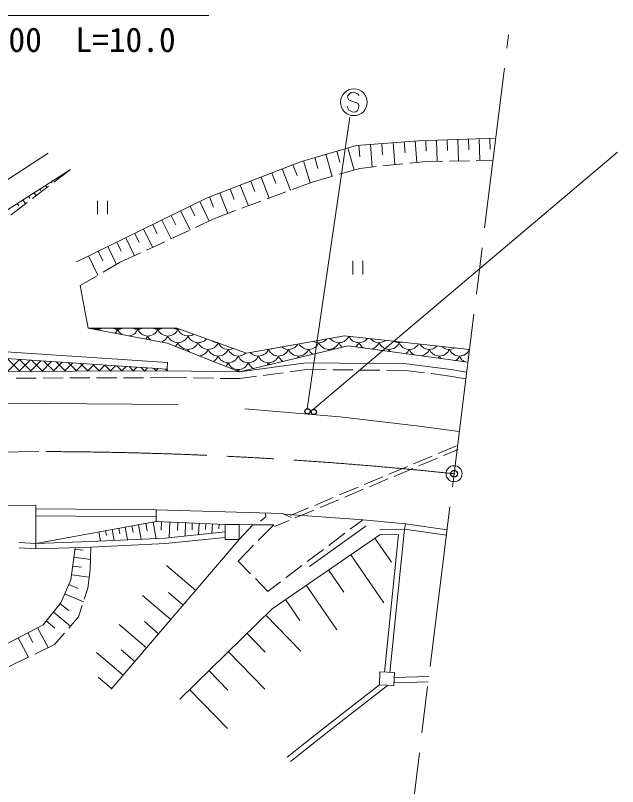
# Model space of a CAD drawing. Units: millimetres at full size, sheet at 1:1000; details may follow other scales. Extents: x 40000 to 680000, y 20000 to 380000.
# Drawn here: x 498570 to 543489, y 256357 to 313917 of the extents above; entities that cross this region are included whole.
import ezdxf
from ezdxf.enums import TextEntityAlignment as Align

# ---------------------------------------------------------------- set-up
doc = ezdxf.new("R2010")
doc.units = ezdxf.units.MM
doc.header["$LTSCALE"] = 1000
doc.header["$PDMODE"] = 32
doc.header["$PDSIZE"] = 500
doc.linetypes.add('CHAIN', pattern=[18.5, 12, -1.5, 3.5, -1.5])
for name, color, linetype, lineweight in [('M-BGD', 7, 'Continuous', 13), ('M-BMK', 2, 'CHAIN', 13), ('M-BMK-SRVR', 3, 'Continuous', 13), ('M-STR-HTXT', 7, 'Continuous', 13), ('M-STR-STRC', 7, 'Continuous', 25)]:
    doc.layers.add(name, color=color, linetype=linetype, lineweight=lineweight)
doc.layers.add('M-OTRS', color=6, linetype='Continuous')
doc.styles.add('ＭＳ ゴシック', font='')
doc.styles.get('ＭＳ ゴシック').set_extended_font_data('MS Gothic')

msp = doc.modelspace()

# ---------------------------------------------------------------- hatches: boundary and pattern name
at = {"layer": 'M-BGD'}
h = msp.add_hatch(dxfattribs=at)
h.set_pattern_fill('USER', color=256, style=0, pattern_type=2)
h.set_pattern_definition([(45, (474690, 287814), (-424.264, 424.264), []), (315, (474690, 287814), (424.264, 424.264), [])])
h.paths.add_polyline_path([(474690, 287814), (488836, 288904), (509882, 287514), (509904, 287380), (488849, 287310), (474704, 287141)])

# ---------------------------------------------------------------- linework, layer by layer
for p, q in [((523487, 308062), (523359, 307923)), ((523619, 308155), (523487, 308062)), ((523785, 308188), (523619, 308155)), ((523900, 308172), (523785, 308188)), ((524045, 308099), (523900, 308172)), ((524155, 308025), (524045, 308099)), ((524189, 307913), (524155, 308025)), ((523359, 307923), (523343, 307810)), ((523343, 307810), (523429, 307627)), ((523429, 307627), (523580, 307554)), ((523580, 307554), (524112, 307365)), ((523345, 307035), (523306, 307145)), ((523429, 306857), (523345, 307035)), ((523533, 306784), (523429, 306857)), ((524091, 306816), (523967, 306720)), ((524162, 306965), (524091, 306816)), ((524112, 307365), (524192, 307193)), ((524192, 307193), (524162, 306965)), ((523679, 306709), (523533, 306784)), ((523799, 306692), (523679, 306709)), ((523967, 306720), (523799, 306692)), ((528393, 304548), (528514, 302951)), ((529193, 304583), (529218, 303783)), ((529993, 304608), (530042, 303037)), ((530779, 304633), (530803, 303847)), ((531564, 304657), (531614, 303061)), ((532362, 304681), (532387, 303884)), ((533160, 304706), (533210, 303086)), ((533970, 304731), (533995, 303921)), ((523362, 304027), (523841, 302379)), ((524193, 304230), (524257, 303374)), ((525048, 304294), (525177, 302596)), ((525897, 304359), (525962, 303510)), ((526747, 304423), (526871, 302776)), ((527570, 304485), (527632, 303662)), ((521719, 303549), (522196, 301906)), ((522540, 303788), (522779, 302967)), ((519267, 302774), (519576, 301978)), ((520068, 303070), (520547, 301418)), ((520893, 303310), (521133, 302484)), ((525983, 302682), (527474, 302841)), ((527972, 302893), (529200, 303024)), ((529200, 303024), (530448, 303043)), ((530948, 303051), (532448, 303074)), ((532948, 303082), (534196, 303101)), ((502684, 302420), (489013, 293681)), ((502684, 302420), (501428, 301464)), ((518471, 302465), (519089, 300873)), ((522728, 302059), (524257, 302498)), ((524257, 302498), (525486, 302629)), ((501651, 301760), (501706, 301676)), ((502073, 302030), (502100, 301987)), ((516898, 301855), (517509, 300282)), ((517685, 302160), (517990, 301374)), ((520717, 301482), (522247, 301921)), ((501030, 301162), (499837, 300253)), ((500809, 301222), (500907, 301068)), ((501230, 301491), (501279, 301414)), ((515345, 301252), (515948, 299699)), ((516122, 301554), (516423, 300777)), ((519214, 300920), (520717, 301482)), ((499966, 300683), (500109, 300460)), ((500388, 300953), (500459, 300841)), ((513811, 300657), (514406, 299123)), ((514578, 300955), (514876, 300188)), ((517341, 300220), (518746, 300745)), ((499439, 299950), (498245, 299041)), ((499124, 300145), (499311, 299852)), ((499545, 300414), (499638, 300268)), ((504699, 300082), (504699, 299082)), ((505449, 299082), (505449, 300082)), ((512321, 300024), (513033, 298568)), ((513056, 300364), (513349, 299609)), ((515468, 299520), (516873, 300045)), ((498703, 299875), (498818, 299695)), ((510896, 299327), (511593, 297902)), ((511609, 299675), (511957, 298963)), ((513496, 298783), (514999, 299345)), ((510198, 298985), (510540, 298288)), ((511980, 298081), (513496, 298783)), ((508818, 298310), (509152, 297627)), ((509501, 298644), (510183, 297249)), ((507466, 297648), (507793, 296980)), ((508135, 297976), (508803, 296609)), ((510166, 297240), (511527, 297871)), ((506797, 297321), (507451, 295984)), ((508351, 296400), (509712, 297030)), ((505462, 296668), (506115, 295332)), ((506129, 296995), (506456, 296327)), ((504019, 295962), (504725, 294520)), ((504740, 296315), (505093, 295594)), ((506381, 295488), (507897, 296190)), ((505107, 294744), (506381, 295488)), ((523745, 295587), (523745, 294587)), ((524495, 294587), (524495, 295587)), ((503402, 293747), (504675, 294491)), ((503988, 290572), (503402, 293747)), ((509915, 288013), (509882, 287514)), ((509882, 287514), (509904, 287380)), ((517055, 287047), (518541, 287250)), ((519037, 287317), (520287, 287487)), ((520287, 287487), (521743, 287474)), ((522243, 287469), (523743, 287455)), ((524243, 287450), (525743, 287436)), ((526243, 287432), (527699, 287418)), ((527699, 287418), (529089, 287242)), ((498627, 286843), (500127, 286848)), ((500627, 286849), (502127, 286854)), ((502627, 286856), (504127, 286861)), ((504627, 286863), (506127, 286868)), ((506627, 286869), (508127, 286874)), ((508627, 286876), (509901, 286880)), ((509901, 286880), (511355, 286861)), ((511855, 286855), (513355, 286835)), ((513855, 286829), (515309, 286810)), ((515309, 286810), (516559, 286980)), ((529585, 287179), (530975, 287003)), ((530975, 287003), (532140, 286788)), ((531474, 281797), (530118, 281226)), ((530508, 281065), (531591, 281520)), ((529658, 281032), (528275, 280451)), ((528665, 280289), (530047, 280871)), ((527814, 280257), (526431, 279675)), ((526821, 279513), (528204, 280095)), ((525971, 279481), (524588, 278899)), ((524978, 278738), (526361, 279320)), ((524127, 278705), (522745, 278124)), ((523134, 277962), (524517, 278544)), ((522284, 277930), (520901, 277348)), ((521291, 277187), (522674, 277768)), ((520440, 277154), (519084, 276584)), ((519448, 276411), (520830, 276993)), ((518631, 276683), (524478, 276274)), ((506765, 275720), (506939, 274764)), ((507257, 275810), (507344, 275331)), ((507748, 275899), (507947, 274809)), ((508294, 275999), (508393, 275453)), ((508839, 276098), (509065, 274859)), ((509057, 276138), (514219, 275916)), ((509465, 276120), (509438, 275491)), ((510094, 276093), (510044, 274922)), ((510680, 276068), (510654, 275482)), ((511265, 276043), (511223, 275045)), ((511765, 276022), (511744, 275523)), ((512264, 276000), (512228, 275151)), ((512764, 275979), (512746, 275554)), ((513264, 275957), (513233, 275256)), ((513763, 275936), (513748, 275585)), ((515271, 274795), (516281, 275893)), ((517846, 275900), (516687, 274723)), ((517904, 275762), (518987, 276217)), ((520505, 272791), (524735, 275829)), ((523534, 275561), (524478, 276274)), ((524478, 276274), (527658, 275964)), ((527658, 275964), (527600, 275568)), ((527658, 275964), (530777, 275510)), ((504797, 275362), (504922, 274673)), ((505289, 275451), (505352, 275107)), ((505781, 275541), (505931, 274718)), ((506273, 275631), (506348, 275219)), ((521939, 274356), (523135, 275260)), ((527600, 275568), (530720, 275114)), ((498845, 274582), (500101, 274504)), ((505711, 263630), (515271, 274795)), ((525386, 274892), (526616, 273096)), ((498844, 274184), (500100, 274106)), ((503003, 274088), (503620, 274009)), ((504136, 272534), (504183, 274239)), ((516336, 274366), (515177, 273189)), ((520343, 273150), (521540, 274054)), ((502925, 273471), (504158, 273314)), ((523590, 273662), (526050, 270070)), ((512019, 270997), (509844, 272859)), ((515177, 273189), (516115, 272238)), ((518747, 271944), (519944, 272849)), ((502841, 272814), (503498, 272731)), ((503973, 271178), (504136, 272534)), ((521928, 272524), (523066, 270862)), ((502757, 272158), (504071, 271990)), ((516467, 271882), (517405, 270930)), ((502558, 271441), (503248, 271143)), ((503700, 270341), (503973, 271178)), ((517405, 270930), (518348, 271643)), ((520266, 271386), (522542, 268062)), ((502260, 270751), (503639, 270155)), ((510157, 268822), (508046, 270629)), ((511088, 269910), (510000, 270841)), ((501916, 270008), (502553, 269489)), ((518711, 270321), (519776, 268766)), ((503272, 269028), (503545, 269866)), ((501398, 269371), (502672, 268333)), ((502547, 268189), (503272, 269028)), ((517230, 269165), (519868, 266472)), ((500868, 268721), (501519, 268191)), ((508349, 266712), (506302, 268465)), ((509253, 267767), (508198, 268670)), ((499499, 267835), (499878, 267113)), ((500221, 268214), (501001, 266730)), ((501496, 266972), (502220, 267811)), ((515834, 267798), (517202, 266402)), ((498777, 267456), (499535, 266012)), ((500026, 266252), (501496, 266972)), ((507473, 265688), (506449, 266565)), ((498108, 265313), (499577, 266032)), ((506596, 264664), (504609, 266365)), ((514438, 266430), (517173, 263638)), ((512990, 265012), (514408, 263565)), ((505745, 263671), (504752, 264521)), ((526822, 264494), (529411, 264576)), ((526835, 264094), (529361, 264175)), ((511543, 263594), (514379, 260699))]:
    msp.add_line(p, q, dxfattribs=at)
for points in [[(503121, 295523), (512866, 300290), (519911, 303024), (524012, 304216), (528639, 304566), (534400, 304744)], [(479993, 302561), (485789, 294639), (486700, 294312), (501001, 303636)], [(532324, 288035), (523383, 289263), (515278, 287310), (509892, 289466), (503988, 290572), (510609, 290572), (515796, 288718), (523118, 289996), (532443, 288988)], [(474652, 288312), (488833, 289405), (509915, 288013)], [(474690, 287814), (488836, 288904), (509882, 287514)], [(470587, 287079), (474704, 287141), (488849, 287310), (509904, 287380), (515278, 287310), (520256, 287988), (527733, 287918), (531052, 287497), (532231, 287280)], [(470341, 284578), (487470, 284870), (497074, 284975), (510709, 284870)], [(515691, 284541), (522771, 283957), (528496, 283280), (531681, 282852)], [(497089, 274293), (497094, 277316), (500100, 277347), (500100, 274106)], [(500100, 276558), (509057, 276488), (509057, 277026), (500100, 277096)], [(509057, 277026), (518497, 276745), (519143, 276445)], [(509057, 276488), (509057, 276138), (500100, 274507)], [(517236, 276783), (517259, 276488), (516862, 276161)], [(515271, 275916), (516281, 275893), (517846, 275900)], [(500087, 274506), (504168, 274639), (509734, 274889), (514219, 275360)], [(510828, 262894), (517710, 269636), (525761, 275149)], [(526511, 264868), (527600, 275568), (525757, 275549)], [(526113, 264908), (527157, 275164), (525761, 275149)], [(500100, 274106), (504183, 274239), (509764, 274490), (514219, 274957)], [(426389, 264619), (433659, 265368), (443917, 266490), (448591, 266794), (457588, 266864), (469435, 266677), (483199, 266116), (488924, 265672), (493808, 265953), (497827, 266957), (500631, 268430), (501963, 270065), (502711, 271795), (503015, 274178)], [(518843, 258549), (521468, 260644), (524070, 262654), (525717, 263941)], [(519093, 258237), (521715, 260330), (524315, 262338), (526330, 263913)]]:
    msp.add_lwpolyline(points, dxfattribs=at)
for points in [[(514219, 274795), (515271, 274795), (515271, 275916), (514219, 275916)], [(526793, 263891), (526840, 264874), (525763, 264925), (525717, 263941)]]:
    msp.add_lwpolyline(points, close=True, dxfattribs=at)
msp.add_circle((523816, 307437), 1000, dxfattribs=at)
at = {"layer": 'M-BGD', "lineweight": 25}
for centre in [(520361, 284363), (520830, 284324)]:
    msp.add_circle(centre, 200, dxfattribs=at)
at = {"layer": 'M-BGD'}
for centre, start, end in [((504693, 291300), 243.69044, 296.30956), ((503943, 290800), 333.96153, 337.38014), ((505443, 290800), 202.61986, 206.68758), ((506193, 291300), 243.69044, 296.30956), ((505443, 290800), 312.09136, 337.38014), ((506943, 290800), 202.61986, 240.45637), ((506943, 290800), 278.32257, 337.38014), ((507693, 291300), 243.69044, 296.30956), ((508443, 290800), 202.61986, 337.38014), ((509193, 291300), 243.69044, 296.30956), ((509943, 290800), 202.61986, 337.38014), ((510693, 291300), 243.69044, 278.8179), ((511443, 290800), 202.61986, 302.73873), ((507693, 290300), 318.65877, 337.38014), ((509193, 290300), 202.61986, 227.70347), ((509193, 290300), 291.07548, 337.38014), ((510693, 290300), 202.61986, 337.38014), ((512193, 290300), 202.61986, 320.38326), ((513693, 290300), 234.59314, 266.07741), ((521193, 290300), 240.86566, 318.92769), ((522693, 290300), 217.25173, 335.37283), ((524193, 290300), 204.8286, 322.83462), ((525693, 290300), 219.34088, 308.32234), ((527193, 290300), 239.57778, 288.08545), ((509943, 289800), 314.27707, 337.38014), ((511443, 289800), 202.61986, 337.38014), ((510693, 289300), 327.99462, 337.38014), ((512193, 289300), 202.61986, 217.83548), ((512943, 289800), 202.61986, 336.18523), ((512193, 289300), 278.54027, 337.38014), ((513693, 289300), 202.61986, 337.38014), ((514443, 289800), 204.25327, 296.41728), ((515193, 289300), 202.61986, 315.19957), ((516693, 289300), 220.97815, 337.38014), ((517443, 289800), 264.4401, 295.35324), ((518193, 289300), 202.61986, 337.38014), ((518943, 289800), 230.17722, 329.61612), ((519693, 289300), 202.61986, 337.38014), ((520443, 289800), 209.11865, 337.38014), ((521193, 289300), 202.61986, 236.06464), ((521943, 289800), 202.61986, 337.38014), ((521193, 289300), 331.03406, 337.38014), ((522693, 289300), 202.61986, 207.62866), ((523443, 289800), 202.61986, 232.25072), ((523443, 289800), 310.51739, 337.38014), ((524943, 289800), 202.61986, 238.52596), ((524943, 289800), 285.82538, 337.38014), ((526443, 289800), 202.61986, 337.38014), ((525693, 289300), 326.57961, 337.38014), ((527193, 289300), 202.61986, 215.28183), ((527943, 289800), 202.61986, 330.3098), ((527193, 289300), 309.06951, 337.38014), ((528693, 289300), 202.61986, 241.3523), ((529443, 289800), 210.52045, 317.14278), ((528693, 289300), 282.99904, 337.38014), ((530193, 289300), 202.61986, 337.38014), ((530943, 289800), 226.56625, 301.09698), ((531693, 289300), 202.61986, 337.38014), ((532443, 289800), 257.66323, 270), ((512943, 288800), 298.79839, 337.38014), ((514443, 288800), 202.61986, 337.38014), ((515943, 288800), 202.61986, 337.38014), ((517443, 288800), 202.61986, 337.38014), ((518943, 288800), 202.61986, 240.12749), ((518943, 288800), 326.97121, 337.38014), ((520443, 288800), 202.61986, 210.63437), ((529443, 288800), 325.38774, 337.38014), ((530943, 288800), 202.61986, 216.7648), ((530943, 288800), 307.58654, 337.38014), ((532443, 288800), 202.61986, 244.60521), ((513693, 288300), 314.2188, 337.38014), ((515193, 288300), 202.61986, 337.38014), ((516693, 288300), 202.61986, 244.52133), ((516693, 288300), 322.57737, 337.38014), ((518193, 288300), 202.61986, 213.6894), ((514443, 287800), 327.9405, 337.38014), ((515943, 287800), 202.61986, 216.80545)]:
    msp.add_arc(centre, 812, start, end, dxfattribs=at)
at = {"layer": 'M-BMK'}
for p, q in [((531290, 279710), (535358, 312457)), ((471926, 280862), (500312, 281364)), ((527223, 246962), (531290, 279710))]:
    msp.add_line(p, q, dxfattribs=at)
msp.add_arc((499823, -18636), 300000, 83.97917, 89.90666, dxfattribs=at)
at = {"layer": 'M-BMK-SRVR'}
msp.add_circle((531290, 279710), 600, dxfattribs=at)
msp.add_point((531290, 279710), dxfattribs=at)
at = {"layer": 'M-OTRS'}
msp.add_point((531290, 279710), dxfattribs=at)
at = {"layer": 'M-STR-HTXT'}
msp.add_line((513008, 313917), (492683, 313917), dxfattribs=at)
at = {"layer": 'M-STR-STRC', "lineweight": 13}
for p, q in [((520336, 284561), (523528, 306313)), ((520805, 284522), (543489, 303721))]:
    msp.add_line(p, q, dxfattribs=at)

# ---------------------------------------------------------------- texts
at = {"layer": 'M-STR-HTXT', "style": 'ＭＳ ゴシック'}
msp.add_text('Φ=400\u3000L=10.0', height=1833, dxfattribs=at).set_placement((493552, 310635), align=Align.BOTTOM_LEFT)

doc.saveas('drawing.dxf')
